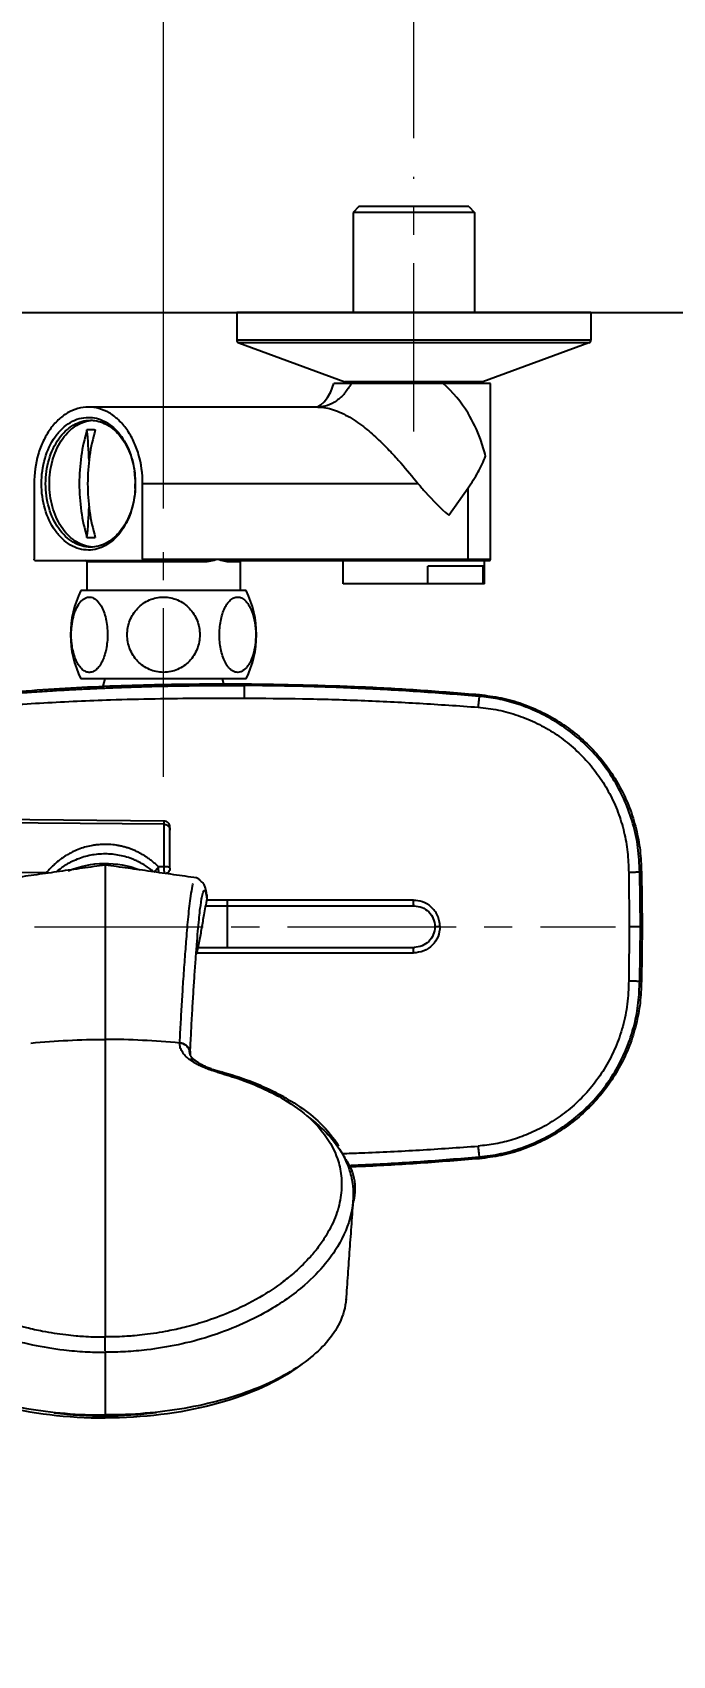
# Model space of a CAD drawing. Extents: x 0 to 3160, y 0 to 2315.
# Drawn here: x 963.7 to 1072.2, y 1867.4 to 2142.5 of the extents above; entities that cross this region are included whole.
import ezdxf

# ---------------------------------------------------------------- set-up
doc = ezdxf.new("R2010")
doc.units = 0
doc.header["$LTSCALE"] = 3
doc.header["$MEASUREMENT"] = 0
doc.header["$PDMODE"] = 3
doc.header["$PDSIZE"] = -10
doc.linetypes.add('CENTER2', pattern=[28.575, 19.05, -3.175, 3.175, -3.175])
doc.layers.get('0').update_dxf_attribs({"linetype": 'CONTINUOUS'})
doc.layers.get('DEFPOINTS').update_dxf_attribs({"linetype": 'CONTINUOUS'})
doc.layers.add('1', color=7, linetype='CONTINUOUS', true_color=0xffffff)
doc.layers.add('Cneter', color=1, linetype='CENTER2', lineweight=13)
doc.layers.add('DEF_LAYER_ASSEM_MEMBER', color=7, linetype='CONTINUOUS')
doc.layers.add('MEMBER', color=7, linetype='CONTINUOUS')
doc.styles.add('Daelim Dimension', font='')
doc.styles.get('Daelim Dimension').set_extended_font_data('나눔고딕')
doc.dimstyles.new('DEFAULT', dxfattribs={"dimscale": 2, "dimtxt": 2, "dimasz": 2, "dimexe": 0, "dimexo": 2, "dimgap": 1, "dimtad": 1, "dimdec": 1, "dimzin": 9, "dimdsep": 46, "dimtxsty": 'Daelim Dimension', "dimcen": 0.5, "dimclrd": 252, "dimclre": 252, "dimclrt": 3, "dimadec": 1, "dimazin": 0, "dimtfac": 1, "dimtdec": 1, "dimtix": 1, "dimtmove": 0, "dimatfit": 3, "dimfxl": 1, "dimtolj": 1, "dimtzin": 1, "dimlwd": 9, "dimlwe": 9, "dimarcsym": 0})

# ---------------------------------------------------------------- blocks, each defined once
blk = doc.blocks.new('*D4')
at = {"color": 5, "lineweight": 9, "ltscale": 0.5, "transparency": 16777216}
for p, q in [((875.9, 2060.82), (875.9, 2185.75)), ((985.9, 2061.82), (985.9, 2185.75)), ((883.9, 2183.75), (977.9, 2183.75))]:
    blk.add_line(p, q, dxfattribs=at)
at = {"color": 5, "ltscale": 0.5, "transparency": 16777216}
for points in [[(883.9, 2185.08), (883.9, 2182.41), (875.9, 2183.75)], [(977.9, 2185.08), (977.9, 2182.41), (985.9, 2183.75)]]:
    blk.add_solid(points, dxfattribs=at)
at = {"layer": 'DEFPOINTS', "color": 0, "ltscale": 0.5, "transparency": 16777216}
for p in [(985.9, 2183.75), (875.9, 2056.82), (985.9, 2057.82)]:
    blk.add_point(p, dxfattribs=at)
at = {"color": 7, "ltscale": 0.5, "transparency": 16777216, "insert": (930.9, 2207.38), "char_height": 20, "attachment_point": 2, "style": 'Daelim Dimension'}
blk.add_mtext('\\A1;110', dxfattribs=at)
blk = doc.blocks.new('*D5')
at = {"color": 5, "lineweight": 9, "ltscale": 0.5, "transparency": 16777216}
for p, q in [((833.48, 2124.6), (833.48, 2221.25)), ((1028.33, 2124.6), (1028.33, 2221.25)), ((841.48, 2219.25), (1020.33, 2219.25))]:
    blk.add_line(p, q, dxfattribs=at)
at = {"color": 5, "ltscale": 0.5, "transparency": 16777216}
for points in [[(841.48, 2220.58), (841.48, 2217.92), (833.48, 2219.25)], [(1020.33, 2220.58), (1020.33, 2217.92), (1028.33, 2219.25)]]:
    blk.add_solid(points, dxfattribs=at)
at = {"layer": 'DEFPOINTS', "color": 0, "ltscale": 0.5, "transparency": 16777216}
for p in [(1028.33, 2219.25), (833.48, 2120.6), (1028.33, 2120.6)]:
    blk.add_point(p, dxfattribs=at)
at = {"color": 7, "ltscale": 0.5, "transparency": 16777216, "insert": (930.9, 2243.02), "char_height": 20, "attachment_point": 2, "style": 'Daelim Dimension'}
blk.add_mtext('\\A1;150~220', dxfattribs=at)
blk = doc.blocks.new('*D13')
at = {"color": 5, "lineweight": 9, "ltscale": 0.5, "transparency": 16777216}
for p, q in [((1062.33, 2095.02), (1259.61, 2095.02)), ((1257.61, 1484.05), (1257.61, 2087.02)), ((934.9, 1476.05), (1259.61, 1476.05))]:
    blk.add_line(p, q, dxfattribs=at)
at = {"color": 5, "ltscale": 0.5, "transparency": 16777216}
for points in [[(1256.28, 2087.02), (1258.94, 2087.02), (1257.61, 2095.02)], [(1256.28, 1484.05), (1258.94, 1484.05), (1257.61, 1476.05)]]:
    blk.add_solid(points, dxfattribs=at)
at = {"layer": 'DEFPOINTS', "color": 0, "ltscale": 0.5, "transparency": 16777216}
for p in [(1058.33, 2095.02), (1257.61, 2095.02), (930.9, 1476.05)]:
    blk.add_point(p, dxfattribs=at)
at = {"color": 7, "ltscale": 0.5, "transparency": 16777216, "insert": (1241.91, 1785.54), "char_height": 20, "attachment_point": 5, "rotation": 90, "style": 'Daelim Dimension'}
blk.add_mtext('\\A1;(619)', dxfattribs=at)

msp = doc.modelspace()

# ---------------------------------------------------------------- linework, layer by layer
at = {"ltscale": 0.5}
for p, q in [((526.75, 2095.02), (2006.59, 2095.02)), ((976.03, 2001.66), (976.03, 1961.27)), ((976.03, 2001.38), (976.03, 2001.66))]:
    msp.add_line(p, q, dxfattribs=at)
at = {"layer": '1', "color": 7, "linetype": 'Continuous'}
for p, q in [((999.58, 2031.82), (999.58, 2032.11)), ((1039.41, 2029.97), (1039.44, 2030.27)), ((986.01, 2008.83), (952.31, 2009.12)), ((986.01, 2008.77), (986.01, 2008.83)), ((986.01, 2008.29), (952.31, 2008.58)), ((987, 2007.77), (987, 2007.83)), ((966.08, 2000.08), (952.31, 2000.09)), ((1064.75, 2000.09), (1064.85, 1990.93)), ((1066.61, 2000.17), (1066.91, 2000.18)), ((1066.77, 1990.93), (1066.61, 2000.17)), ((1066.91, 2000.18), (1067.06, 1990.93)), ((996.73, 1987.41), (996.73, 1995.41)), ((1064.85, 1990.93), (1064.75, 1981.77)), ((1066.61, 1981.69), (1066.77, 1990.93)), ((1066.66, 1990.93), (1066.77, 1990.93)), ((1067.06, 1990.93), (1066.77, 1990.93)), ((1067.06, 1990.93), (1066.91, 1981.68)), ((991.74, 1987.41), (1028.39, 1987.41)), ((1066.91, 1981.68), (1066.61, 1981.69)), ((1039.44, 1951.59), (1039.41, 1951.89)), ((976.03, 1918.77), (976.03, 1908.14)), ((1009.33, 1916.73), (1008.29, 1915.99))]:
    msp.add_line(p, q, dxfattribs=at)
at = {"layer": '1', "color": 7, "linetype": 'Continuous', "extrusion": (0, 0, -1)}
msp.add_arc((-976.03, 1985.52), 16.14, 67.1045, 111.4363, dxfattribs=at)
at = {"layer": '1', "color": 7, "linetype": 'Continuous'}
for centre, major_axis, ratio, start_param, end_param in [((988.43, 1969.41), (-2, 0.04), 0.893525, 3.425037, 4.616675), ((990.09, 1966.6), (-1.23, -1.58), 0.764481, 3.101452, 3.82496), ((988.43, 1969.41), (-2, 0.04), 0.893525, 3.016859, 3.39679), ((976.03, 1919.92), (0, 2), 0.000003, 4.234671, 5.519738), ((976.03, 1927.39), (39.5, 0), 0.5, 3.75705, 4.712389), ((976.03, 1926.34), (36.7, 0), 0.5, 4.474021, 4.712389)]:
    msp.add_ellipse(centre, major_axis=major_axis, ratio=ratio, start_param=start_param, end_param=end_param, dxfattribs=at)
at = {"layer": '1', "color": 7, "linetype": 'Continuous', "extrusion": (0, 0, -1)}
for centre, major_axis, start_param in [((976.03, 1927.39), (-39.5, 0), 3.75705), ((976.03, 1926.34), (-36.7, 0), 4.474021)]:
    msp.add_ellipse(centre, major_axis=major_axis, ratio=0.5, start_param=start_param, end_param=4.712389, dxfattribs=at)
at = {"layer": '1', "color": 7, "linetype": 'Continuous'}
for points, knots in [([(954.11, 2030.28), (959.15, 2030.67), (969.24, 2031.45), (984.4, 2032.06), (994.52, 2032.09), (999.58, 2032.11)], [0, 0, 0, 0, 0.333307, 0.666693, 1, 1, 1, 1]), ([(954.13, 2029.98), (954.29, 2029.99), (954.91, 2030.05), (956.25, 2030.16), (958.24, 2030.32), (960.76, 2030.51), (963.73, 2030.72), (966.38, 2030.89), (968.41, 2031.01), (969.64, 2031.08), (970.75, 2031.14), (971.84, 2031.2), (972.94, 2031.25), (974.04, 2031.3), (975.16, 2031.35), (976.23, 2031.4), (977.28, 2031.44), (978.28, 2031.48), (979.26, 2031.52), (980.19, 2031.55), (981.75, 2031.6), (983.75, 2031.66), (986, 2031.71), (987.67, 2031.74), (988.86, 2031.76), (990.11, 2031.78), (991.36, 2031.8), (992.34, 2031.81), (992.7, 2031.81)], [0, 0, 0, 0, 0.012439, 0.048205, 0.104503, 0.167351, 0.244565, 0.336146, 0.373172, 0.402815, 0.431725, 0.459899, 0.487339, 0.517097, 0.54594, 0.573867, 0.600879, 0.626976, 0.652157, 0.676423, 0.699773, 0.773353, 0.831735, 0.87492, 0.90291, 0.924386, 0.972196, 1, 1, 1, 1]), ([(992.7, 2031.81), (993.42, 2031.82), (995.03, 2031.83), (997.32, 2031.83), (998.89, 2031.82), (999.58, 2031.82)], [0, 0, 0, 0, 0.315702, 0.701023, 1, 1, 1, 1]), ([(999.58, 2031.82), (999.58, 2031.81), (999.57, 2031.79), (999.57, 2031.66), (999.56, 2031.43), (999.56, 2031.12), (999.55, 2030.74), (999.55, 2030.35), (999.55, 2029.99), (999.55, 2029.77), (999.55, 2029.66)], [0, 0, 0, 0, 0.111219, 0.233454, 0.364321, 0.499978, 0.635637, 0.766515, 0.888763, 1, 1, 1, 1]), ([(999.58, 2032.11), (1006.23, 2031.99), (1016.21, 2031.82), (1029.49, 2031.07), (1036.12, 2030.54), (1039.44, 2030.27)], [0, 0, 0, 0, 0.499963, 0.749954, 1, 1, 1, 1]), ([(1039.41, 2029.97), (1036.1, 2030.24), (1029.47, 2030.78), (1019.51, 2031.33), (1009.55, 2031.7), (1002.9, 2031.78), (999.58, 2031.82)], [0, 0, 0, 0, 0.250093, 0.500036, 0.750009, 1, 1, 1, 1]), ([(954.32, 2028.14), (958.09, 2028.4), (965.62, 2028.93), (975.67, 2029.37), (984.48, 2029.6), (992.02, 2029.67), (997.04, 2029.67), (999.55, 2029.66)], [0, 0, 0, 0, 0.2501, 0.500294, 0.667068, 0.833874, 1, 1, 1, 1]), ([(999.55, 2029.66), (1002.86, 2029.64), (1009.47, 2029.61), (1019.4, 2029.31), (1029.32, 2028.83), (1035.92, 2028.37), (1039.22, 2028.13)], [0, 0, 0, 0, 0.24999, 0.500021, 0.750092, 1, 1, 1, 1]), ([(1039.41, 2029.97), (1039.41, 2029.96), (1039.4, 2029.95), (1039.39, 2029.84), (1039.37, 2029.66), (1039.34, 2029.4), (1039.31, 2029.1), (1039.28, 2028.77), (1039.25, 2028.44), (1039.23, 2028.23), (1039.22, 2028.13)], [0, 0, 0, 0, 0.1143613, 0.2375579, 0.3674019, 0.5007816, 0.6340454, 0.7635514, 0.8862456, 1, 1, 1, 1]), ([(1039.22, 2028.13), (1040.37, 2028), (1042.68, 2027.74), (1046.03, 2026.79), (1049.25, 2025.46), (1052.28, 2023.73), (1055.06, 2021.63), (1057.56, 2019.21), (1059.74, 2016.48), (1061.56, 2013.51), (1063, 2010.34), (1064.02, 2007.01), (1064.64, 2003.58), (1064.71, 2001.26), (1064.75, 2000.09)], [0, 0, 0, 0, 0.083296, 0.166553, 0.249851, 0.333188, 0.41654, 0.499899, 0.583235, 0.666549, 0.749806, 0.833021, 0.916199, 1, 1, 1, 1]), ([(1066.61, 2000.17), (1066.55, 2001.56), (1066.43, 2004.33), (1065.56, 2008.37), (1064.21, 2012.17), (1062.4, 2015.67), (1060.21, 2018.83), (1057.7, 2021.61), (1054.93, 2024), (1051.98, 2025.99), (1048.91, 2027.58), (1045.76, 2028.76), (1042.59, 2029.59), (1040.46, 2029.85), (1039.41, 2029.97)], [0, 0, 0, 0, 0.094402, 0.187516, 0.278486, 0.367269, 0.453876, 0.538337, 0.620641, 0.700805, 0.778812, 0.854703, 0.92844, 1, 1, 1, 1]), ([(1039.44, 2030.27), (1040.67, 2030.11), (1043.14, 2029.81), (1046.74, 2028.77), (1050.18, 2027.32), (1053.42, 2025.46), (1056.4, 2023.21), (1059.09, 2020.61), (1061.43, 2017.7), (1063.39, 2014.52), (1064.95, 2011.12), (1066.07, 2007.56), (1066.76, 2003.89), (1066.86, 2001.41), (1066.91, 2000.18)], [0, 0, 0, 0, 0.083367, 0.166742, 0.250118, 0.333497, 0.416882, 0.500269, 0.583652, 0.667029, 0.750403, 0.833775, 0.917149, 1, 1, 1, 1]), ([(987, 2007.83), (986.99, 2007.96), (986.96, 2008.22), (986.73, 2008.55), (986.4, 2008.78), (986.14, 2008.81), (986.01, 2008.83)], [0, 0, 0, 0, 0.250001, 0.5, 0.749998, 1, 1, 1, 1]), ([(986.01, 2008.29), (986.01, 2008.5), (986.01, 2008.82), (986.01, 2008.78), (986.01, 2008.77)], [0, 0, 0, 0, 0.666667, 1, 1, 1, 1]), ([(986.01, 2008.29), (986.12, 2008.28), (986.22, 2008.27), (986.42, 2008.2), (986.51, 2008.15), (986.68, 2008.03), (986.75, 2007.96), (986.88, 2007.79), (986.92, 2007.7), (986.99, 2007.5), (987, 2007.4), (987, 2007.29)], [0, 0, 0, 0, 0.2, 0.2, 0.4, 0.4, 0.6, 0.6, 0.8, 0.8, 1, 1, 1, 1]), ([(986.01, 2001.1), (986.01, 2002.03), (986.01, 2002.93), (986.01, 2004.58), (986.01, 2005.32), (986.01, 2006.6), (986.01, 2007.13), (986.01, 2007.91), (986.01, 2008.17), (986.01, 2008.29)], [0, 0, 0, 0, 0.25, 0.25, 0.5, 0.5, 0.75, 0.75, 1, 1, 1, 1]), ([(987, 2007.29), (987, 2007.5), (987, 2007.82), (987, 2007.78), (987, 2007.77)], [0, 0, 0, 0, 0.666627, 1, 1, 1, 1]), ([(987, 2000.87), (987, 2001.44), (987, 2002.01), (987, 2003.38), (987, 2004.17), (987, 2005.51), (987, 2006.08), (987, 2006.91), (987, 2007.18), (987, 2007.29)], [0, 0, 0, 0, 0.173987, 0.173987, 0.456144, 0.456144, 0.738301, 0.738301, 1.020457, 1.020457, 1.020457, 1.020457]), ([(985.06, 2001.05), (984.98, 2001.12), (984.83, 2001.28), (984.59, 2001.5), (984.34, 2001.72), (984.1, 2001.93), (983.85, 2002.13), (983.6, 2002.32), (983.34, 2002.51), (983.08, 2002.69), (982.82, 2002.86), (982.55, 2003.03), (982.28, 2003.19), (982, 2003.34), (981.73, 2003.49), (981.45, 2003.63), (981.16, 2003.76), (980.88, 2003.89), (980.59, 2004.01), (980.3, 2004.12), (980.01, 2004.22), (979.71, 2004.31), (979.41, 2004.4), (979.11, 2004.48), (978.81, 2004.56), (978.5, 2004.62), (978.2, 2004.68), (977.6, 2004.78), (976.74, 2004.87), (975.66, 2004.88), (974.74, 2004.82), (973.8, 2004.69), (972.8, 2004.47), (971.71, 2004.13), (970.89, 2003.79), (970.19, 2003.44), (969.84, 2003.25), (969.57, 2003.09), (969.49, 2003.04), (969.37, 2002.97), (969.2, 2002.86), (968.99, 2002.72), (968.74, 2002.55), (968.45, 2002.34), (968.13, 2002.09), (967.77, 2001.8), (967.38, 2001.45), (966.96, 2001.05), (966.52, 2000.59), (966.23, 2000.26), (966.08, 2000.08)], [0, 0, 0, 0, 0.015128, 0.030373, 0.045591, 0.06064, 0.075525, 0.090413, 0.105302, 0.120186, 0.135058, 0.149911, 0.164737, 0.17953, 0.194283, 0.208987, 0.223637, 0.238224, 0.252743, 0.267231, 0.281734, 0.296245, 0.310754, 0.325254, 0.339736, 0.354195, 0.368624, 0.383017, 0.438322, 0.487175, 0.529742, 0.565863, 0.618106, 0.670851, 0.726356, 0.74318, 0.781021, 0.783076, 0.787545, 0.794428, 0.803737, 0.8155, 0.82974, 0.846476, 0.865726, 0.887505, 0.91182, 0.938673, 0.968064, 1, 1, 1, 1]), ([(984.22, 2000.22), (984.12, 2000.31), (983.55, 2000.79), (982.66, 2001.4), (981.63, 2001.96), (980.9, 2002.29), (979.7, 2002.74), (978.28, 2003.1), (976.64, 2003.26), (974.99, 2003.26), (973.36, 2003.03), (971.81, 2002.57), (970.88, 2002.2), (970.16, 2001.85), (969.64, 2001.56), (969.12, 2001.25), (968.61, 2000.89), (968.16, 2000.55), (967.87, 2000.31), (967.76, 2000.21)], [0.0106723, 0.0106723, 0.0106723, 0.0106723, 0.0317851, 0.1255407, 0.1765197, 0.2143484, 0.2506053, 0.3754017, 0.4380418, 0.5004597, 0.6249028, 0.6874478, 0.7501962, 0.7814395, 0.8126376, 0.843868, 0.875192, 0.909558, 0.9324394, 0.9324394, 0.9324394, 0.9324394]), ([(976.03, 2001.38), (976.03, 2001.42), (976.03, 2001.57), (976.03, 2001.19), (976.03, 1999.56), (976.03, 1997.55), (976.03, 1995.68), (976.03, 1993.48), (976.03, 1991.07), (976.03, 1988.42), (976.03, 1984.6), (976.03, 1979.25), (976.03, 1974.38), (976.03, 1971.81)], [0, 0, 0, 0, 0.030452, 0.168959, 0.307466, 0.376719, 0.445973, 0.515226, 0.584479, 0.653733, 0.722986, 0.861493, 1, 1, 1, 1]), ([(984.4, 2000.2), (984.4, 2000.2), (984.41, 2000.2), (984.44, 2000.27), (984.49, 2000.34), (984.61, 2000.53), (984.69, 2000.63), (984.87, 2000.84), (984.96, 2000.94), (985.06, 2001.05)], [0.2382534, 0.2382534, 0.2382534, 0.2382534, 0.25, 0.25, 0.5, 0.5, 0.75, 0.75, 1, 1, 1, 1]), ([(986.01, 2001.1), (985.95, 2001.1), (985.89, 2001.09), (985.57, 2001.08), (985.31, 2001.06), (985.06, 2001.05)], [1.65944625, 1.65944625, 1.65944625, 1.65944625, 1.67833188, 1.67833188, 1.75485151, 1.75485151, 1.75485151, 1.75485151]), ([(985.1, 2000.1), (985.1, 2000.13), (985.1, 2000.22), (985.09, 2000.39), (985.08, 2000.56), (985.08, 2000.69), (985.07, 2000.77), (985.07, 2000.82), (985.07, 2000.88), (985.07, 2000.93), (985.06, 2000.99), (985.06, 2001.02), (985.06, 2001.05)], [0.4226013, 0.4226013, 0.4226013, 0.4226013, 0.4999817, 0.6248691, 0.7497584, 0.8122995, 0.8435822, 0.8748658, 0.9061502, 0.9374344, 0.9641362, 1, 1, 1, 1]), ([(986.06, 1999.96), (986.06, 2000), (986.06, 2000.06), (986.05, 2000.2), (986.05, 2000.3), (986.04, 2000.51), (986.04, 2000.63), (986.03, 2000.86), (986.02, 2000.98), (986.01, 2001.1)], [0.2354294, 0.2354294, 0.2354294, 0.2354294, 0.4, 0.4, 0.6, 0.6, 0.8, 0.8, 1, 1, 1, 1]), ([(987, 2000.87), (987, 2000.88), (987, 2000.89), (986.99, 2000.91), (986.97, 2000.93), (986.95, 2000.95), (986.91, 2000.97), (986.84, 2001), (986.71, 2001.04), (986.56, 2001.06), (986.39, 2001.09), (986.2, 2001.1), (986.07, 2001.1), (986.01, 2001.1)], [0, 0, 0, 0, 0.0632772, 0.1199454, 0.1699939, 0.2134243, 0.2502462, 0.3814301, 0.5001633, 0.6307402, 0.7573102, 0.8802502, 1, 1, 1, 1]), ([(987, 2000.87), (987, 2000.77), (986.99, 2000.67), (986.93, 2000.48), (986.88, 2000.38), (986.77, 2000.22), (986.7, 2000.14), (986.54, 2000.02), (986.45, 1999.97), (986.34, 1999.93), (986.33, 1999.93), (986.32, 1999.93)], [0, 0, 0, 0, 0.2, 0.2, 0.4, 0.4, 0.6, 0.6, 0.8, 0.8, 0.8194978, 0.8194978, 0.8194978, 0.8194978]), ([(988.66, 1971.27), (988.72, 1972.44), (988.85, 1974.85), (989.05, 1978.28), (989.28, 1981.86), (989.53, 1985.43), (989.82, 1989.16), (990.07, 1992.17), (990.33, 1994.54), (990.57, 1996.34), (990.74, 1997.34), (990.84, 1997.81), (990.84, 1997.83)], [0, 0, 0, 0, 0.090955, 0.186289, 0.286, 0.408611, 0.530922, 0.684729, 0.771592, 0.868348, 0.994099, 1, 1, 1, 1]), ([(993.24, 1996.32), (993.18, 1996.78), (993.04, 1997.48), (992.84, 1998.01), (992.62, 1998.3), (992.42, 1998.49), (992.24, 1998.66), (992.14, 1998.75), (992.11, 1998.78), (992.08, 1998.8), (992.06, 1998.82), (992.04, 1998.83), (992.02, 1998.86), (991.94, 1998.92), (991.83, 1999), (991.59, 1999.18), (991.44, 1999.25), (991.39, 1999.22)], [0, 0, 0, 0, 0.33083, 0.60308, 0.775691, 0.865313, 0.884584, 0.887259, 0.889269, 0.890099, 0.890868, 0.891628, 0.892433, 0.894322, 0.903325, 0.923626, 1, 1, 1, 1]), ([(1066.61, 2000.17), (1066.61, 2000.17), (1066.59, 2000.16), (1066.48, 2000.16), (1066.29, 2000.15), (1066.03, 2000.14), (1065.72, 2000.12), (1065.39, 2000.11), (1065.06, 2000.1), (1064.85, 2000.09), (1064.75, 2000.09)], [0, 0, 0, 0, 0.114751, 0.238361, 0.368566, 0.502175, 0.635453, 0.764726, 0.886933, 1, 1, 1, 1]), ([(990.43, 1969.59), (990.48, 1970.69), (990.59, 1973.01), (990.77, 1976.31), (990.97, 1979.53), (991.16, 1982.53), (991.36, 1985.31), (991.55, 1987.89), (991.74, 1990.19), (991.96, 1992.62), (992.13, 1994.05), (992.4, 1995.87), (992.4, 1995.87)], [0, 0, 0, 0, 0.093636, 0.19768, 0.301727, 0.405792, 0.510084, 0.613957, 0.71798, 0.821936, 0.988197, 1, 1, 1, 1]), ([(993.24, 1995.69), (993.07, 1994.76), (992.78, 1993.09), (992.35, 1990.68), (991.97, 1988.46), (991.65, 1987), (991.49, 1986.29)], [0, 0, 0, 0, 0.294998, 0.531981, 0.768964, 1, 1, 1, 1]), ([(992.4, 1995.87), (992.43, 1996.03), (992.55, 1996.61), (992.76, 1997.15), (993.01, 1997), (993.16, 1996.12), (993.24, 1995.69)], [0, 0, 0, 0, 0.099624, 0.399753, 0.699881, 1, 1, 1, 1]), ([(1028.26, 1995.4), (1024.07, 1995.4), (1015.69, 1995.4), (1003.98, 1995.41), (996.48, 1995.41), (993.19, 1995.41)], [0, 0, 0, 0, 0.2000082, 0.4000044, 0.5560461, 0.5560461, 0.5560461, 0.5560461]), ([(993.25, 1996.32), (993.27, 1996.16), (993.27, 1996), (993.25, 1995.79), (993.25, 1995.74), (993.24, 1995.69)], [0, 0, 0, 0, 0.758919, 0.758919, 1, 1, 1, 1]), ([(1032.77, 1990.93), (1032.75, 1991.26), (1032.7, 1991.92), (1032.37, 1992.84), (1031.89, 1993.64), (1031.08, 1994.49), (1029.86, 1995.24), (1028.78, 1995.34), (1028.26, 1995.39)], [0, 0, 0, 0, 0.141698, 0.278698, 0.411038, 0.538718, 0.778829, 1, 1, 1, 1]), ([(1028.39, 1994.45), (1028.37, 1994.46), (1028.34, 1994.49), (1028.3, 1994.7), (1028.27, 1995.02), (1028.26, 1995.27), (1028.26, 1995.39)], [0, 0, 0, 0, 0.2411988, 0.5004742, 0.7594841, 1, 1, 1, 1]), ([(993.02, 1994.45), (996.37, 1994.45), (1003.96, 1994.45), (1015.77, 1994.45), (1024.18, 1994.45), (1028.39, 1994.45)], [0.4415101, 0.4415101, 0.4415101, 0.4415101, 0.6000002, 0.8000014, 1, 1, 1, 1]), ([(1028.39, 1994.45), (1028.85, 1994.39), (1029.76, 1994.29), (1030.93, 1993.48), (1031.75, 1992.32), (1031.85, 1991.39), (1031.91, 1990.93)], [0, 0, 0, 0, 0.250121, 0.500024, 0.749937, 1, 1, 1, 1]), ([(1032.77, 1990.93), (1032.7, 1990.35), (1032.57, 1989.19), (1031.53, 1987.71), (1030.04, 1986.67), (1028.86, 1986.53), (1028.26, 1986.47)], [0, 0, 0, 0, 0.245565, 0.494092, 0.745848, 1, 1, 1, 1]), ([(1031.91, 1990.93), (1031.85, 1990.47), (1031.75, 1989.54), (1030.93, 1988.38), (1029.76, 1987.57), (1028.85, 1987.46), (1028.39, 1987.41)], [0, 0, 0, 0, 0.250062, 0.499977, 0.749876, 1, 1, 1, 1]), ([(1031.91, 1990.93), (1031.92, 1990.93), (1031.94, 1990.93), (1032.13, 1990.93), (1032.42, 1990.93), (1032.65, 1990.93), (1032.77, 1990.93)], [0, 0, 0, 0, 0.23892, 0.495909, 0.755146, 1, 1, 1, 1]), ([(1064.85, 1990.93), (1065.02, 1990.93), (1065.37, 1990.93), (1065.91, 1990.93), (1066.39, 1990.93), (1066.57, 1990.93), (1066.66, 1990.93)], [0, 0, 0, 0, 0.228614, 0.482025, 0.745366, 1, 1, 1, 1]), ([(1028.26, 1986.47), (1028.26, 1986.59), (1028.27, 1986.84), (1028.3, 1987.15), (1028.34, 1987.37), (1028.37, 1987.4), (1028.39, 1987.41)], [0, 0, 0, 0, 0.2405159, 0.4995258, 0.7588012, 1, 1, 1, 1]), ([(1028.26, 1986.46), (1024.76, 1986.46), (1017.77, 1986.46), (1007.25, 1986.46), (998.5, 1986.46), (993.26, 1986.46), (991.53, 1986.46)], [0, 0, 0, 0, 0.1671614, 0.3337296, 0.4999973, 0.5823182, 0.5823182, 0.5823182, 0.5823182]), ([(1064.75, 1981.77), (1064.7, 1980.44), (1064.61, 1977.83), (1063.83, 1974.02), (1062.58, 1970.44), (1060.9, 1967.14), (1058.85, 1964.16), (1056.5, 1961.53), (1053.9, 1959.27), (1051.11, 1957.4), (1048.2, 1955.91), (1045.22, 1954.81), (1042.23, 1954.05), (1040.21, 1953.83), (1039.22, 1953.73)], [0, 0, 0, 0, 0.0952808, 0.1878342, 0.2783853, 0.3669046, 0.4533738, 0.5377814, 0.6200999, 0.7003233, 0.7784227, 0.8543948, 0.9282224, 1, 1, 1, 1]), ([(1039.41, 1951.89), (1040.64, 1952.04), (1043.08, 1952.35), (1046.64, 1953.38), (1050.05, 1954.81), (1053.26, 1956.66), (1056.21, 1958.89), (1058.87, 1961.46), (1061.19, 1964.35), (1063.13, 1967.5), (1064.67, 1970.86), (1065.78, 1974.39), (1066.47, 1978.02), (1066.56, 1980.47), (1066.61, 1981.69)], [0, 0, 0, 0, 0.083388, 0.16681, 0.250214, 0.33361, 0.41699, 0.500376, 0.583758, 0.667165, 0.750561, 0.833989, 0.917451, 1, 1, 1, 1]), ([(1066.91, 1981.68), (1066.86, 1980.44), (1066.76, 1977.97), (1066.07, 1974.3), (1064.95, 1970.74), (1063.39, 1967.34), (1061.43, 1964.16), (1059.08, 1961.25), (1056.4, 1958.65), (1053.42, 1956.4), (1050.18, 1954.53), (1046.74, 1953.09), (1043.14, 1952.05), (1040.67, 1951.74), (1039.44, 1951.59)], [0, 0, 0, 0, 0.082847, 0.166217, 0.249589, 0.332964, 0.416347, 0.499736, 0.583124, 0.666509, 0.749889, 0.833266, 0.916638, 1, 1, 1, 1]), ([(1064.75, 1981.77), (1064.85, 1981.77), (1065.06, 1981.76), (1065.39, 1981.75), (1065.72, 1981.74), (1066.03, 1981.72), (1066.29, 1981.71), (1066.48, 1981.7), (1066.59, 1981.69), (1066.61, 1981.69), (1066.61, 1981.69)], [0, 0, 0, 0, 0.113067, 0.235274, 0.364547, 0.497825, 0.631434, 0.761639, 0.885249, 1, 1, 1, 1]), ([(976.03, 1971.81), (976.03, 1971.59), (976.03, 1971.17), (976.03, 1970.53), (976.03, 1969.88), (976.03, 1969.34), (976.03, 1968.9), (976.03, 1968.57), (976.03, 1968.24), (976.03, 1967.79), (976.03, 1967.23), (976.03, 1966.56), (976.03, 1965.88), (976.03, 1964.96), (976.03, 1963.8), (976.03, 1962.39), (976.03, 1960.47), (976.03, 1958.02), (976.03, 1955), (976.03, 1951.89), (976.03, 1948.69), (976.03, 1945.41), (976.03, 1940.92), (976.03, 1935.11), (976.03, 1929.04), (976.03, 1924.41), (976.03, 1922.25), (976.03, 1921.36)], [0, 0, 0, 0, 0.015932, 0.031864, 0.047796, 0.063728, 0.071694, 0.07966, 0.087626, 0.095592, 0.111524, 0.127456, 0.143387, 0.159319, 0.191183, 0.223047, 0.254911, 0.318639, 0.382367, 0.446094, 0.509822, 0.57355, 0.637278, 0.764733, 0.892189, 0.955916, 1, 1, 1, 1]), ([(990.28, 1968.42), (990.04, 1968.62), (989.54, 1969.05), (989.04, 1969.74), (988.71, 1970.46), (988.67, 1970.94), (988.66, 1971.19)], [0, 0, 0, 0, 0.236445, 0.497943, 0.743422, 1, 1, 1, 1]), ([(995, 1966.27), (995.57, 1966.1), (996.72, 1965.77), (999.51, 1964.86), (1002.8, 1963.55), (1007.03, 1961.33), (1010.53, 1958.79), (1013.63, 1955.39), (1015.13, 1952.56), (1015.81, 1950.17), (1016.05, 1948.67), (1016.13, 1947.07), (1015.97, 1944.86), (1015.28, 1942.04), (1013.89, 1939.15), (1012.33, 1936.8), (1010.6, 1934.68), (1008.56, 1932.65), (1005.72, 1930.32), (1002.1, 1927.9), (997.55, 1925.63), (993.17, 1924.01), (989.66, 1923.01), (986.3, 1922.27), (983.47, 1921.83), (981.14, 1921.59), (979.58, 1921.47), (978.23, 1921.4), (977, 1921.37), (976.33, 1921.37), (976.03, 1921.36)], [0, 0, 0, 0, 0.018509, 0.037166, 0.093144, 0.1361, 0.207749, 0.261604, 0.335035, 0.35766, 0.382499, 0.408857, 0.435565, 0.489038, 0.542593, 0.573572, 0.603868, 0.648767, 0.679339, 0.732551, 0.793069, 0.838051, 0.87259, 0.89956, 0.937133, 0.953655, 0.965543, 0.981153, 0.991832, 1, 1, 1, 1]), ([(999.08, 1964.97), (998.86, 1965.05), (998.09, 1965.32), (996.74, 1965.77), (995.57, 1966.1), (995, 1966.27)], [0, 0, 0, 0, 0.16666, 0.587901, 1, 1, 1, 1]), ([(1006.76, 1961.79), (1006.15, 1962.14), (1002.85, 1963.91), (999.09, 1965.34), (995.68, 1966.29)], [0, 0, 0, 0, 0.190136, 1, 1, 1, 1]), ([(995.68, 1966.28), (999.08, 1965.34), (1005.4, 1962.94), (1012.06, 1958.5), (1014.75, 1955.12), (1015.58, 1953.74)], [0, 0, 0, 0, 0.362565, 0.754564, 1, 1, 1, 1]), ([(1010.68, 1958.48), (1011.4, 1957.94), (1014.39, 1955.44), (1016.38, 1952.53), (1017.24, 1950.13)], [0, 0, 0, 0, 0.225441, 1, 1, 1, 1]), ([(1016.16, 1952.46), (1017.24, 1952.5), (1021.63, 1952.66), (1029.32, 1953.02), (1035.92, 1953.49), (1039.22, 1953.73)], [0.4185456, 0.4185456, 0.4185456, 0.4185456, 0.5000238, 0.7500857, 1, 1, 1, 1]), ([(1039.22, 1953.73), (1039.23, 1953.63), (1039.25, 1953.42), (1039.28, 1953.09), (1039.31, 1952.76), (1039.34, 1952.45), (1039.37, 1952.2), (1039.39, 1952.02), (1039.4, 1951.91), (1039.41, 1951.89), (1039.41, 1951.89)], [0, 0, 0, 0, 0.114362, 0.23756, 0.367403, 0.500785, 0.634046, 0.763554, 0.886247, 1, 1, 1, 1]), ([(1017.12, 1950.45), (1017.92, 1950.49), (1022.04, 1950.67), (1029.47, 1951.08), (1036.1, 1951.62), (1039.41, 1951.89)], [0.4399957, 0.4399957, 0.4399957, 0.4399957, 0.4999587, 0.7499173, 1, 1, 1, 1]), ([(1039.44, 1951.59), (1036.12, 1951.32), (1029.49, 1950.79), (1022.19, 1950.37), (1018.2, 1950.21), (1017.53, 1950.19)], [0, 0, 0, 0, 0.2500452, 0.5000371, 0.550022, 0.550022, 0.550022, 0.550022]), ([(1017.24, 1950.13), (1017.53, 1949.33), (1018.66, 1944.99), (1017.34, 1939.26), (1013.22, 1933.46), (1009.5, 1929.65), (1003.17, 1925.17), (995.6, 1921.86), (988.47, 1919.98), (983.67, 1919.2), (979.53, 1918.83), (977.17, 1918.79), (976.03, 1918.77)], [0, 0, 0, 0, 0.058776, 0.312205, 0.380066, 0.471373, 0.59709, 0.755583, 0.831587, 0.905068, 0.954065, 1, 1, 1, 1]), ([(940.4, 1936), (940.68, 1935.66), (941.72, 1934.43), (943.51, 1932.65), (946.35, 1930.32), (949.97, 1927.9), (954.52, 1925.63), (958.9, 1924.01), (962.41, 1923.01), (965.77, 1922.27), (968.6, 1921.83), (970.92, 1921.59), (972.48, 1921.47), (973.84, 1921.4), (975.07, 1921.37), (975.74, 1921.37), (976.03, 1921.36)], [0.5867233, 0.5867233, 0.5867233, 0.5867233, 0.6038677, 0.6487673, 0.6793391, 0.7325515, 0.7930693, 0.8380507, 0.8725902, 0.8995595, 0.9371331, 0.9536553, 0.9655426, 0.9811534, 0.991832, 1, 1, 1, 1]), ([(940.4, 1931.92), (940.99, 1931.33), (943.35, 1929.09), (948.89, 1925.17), (956.47, 1921.86), (963.6, 1919.98), (968.39, 1919.2), (972.54, 1918.83), (974.89, 1918.79), (976.03, 1918.77)], [0.4265333, 0.4265333, 0.4265333, 0.4265333, 0.4713734, 0.5970902, 0.7555827, 0.831587, 0.9050677, 0.9540651, 1, 1, 1, 1]), ([(1016.84, 1927.81), (1016.74, 1926.43), (1016.37, 1925.07), (1014.63, 1921.5), (1012.84, 1919.42), (1007.92, 1915.59), (1004.86, 1913.91), (997.71, 1911.1), (993.71, 1910.01), (985.11, 1908.52), (980.61, 1908.14), (976.03, 1908.14)], [0, 0, 0, 0, 0.132259, 0.132259, 0.349195, 0.349195, 0.56613, 0.56613, 0.783065, 0.783065, 1, 1, 1, 1]), ([(940.4, 1918.57), (940.81, 1918.21), (941.24, 1917.85), (944.15, 1915.59), (947.21, 1913.91), (954.36, 1911.1), (958.36, 1910.01), (966.96, 1908.52), (971.46, 1908.14), (976.03, 1908.14)], [0.3095391, 0.3095391, 0.3095391, 0.3095391, 0.3491946, 0.3491946, 0.5661297, 0.5661297, 0.7830649, 0.7830649, 1, 1, 1, 1])]:
    msp.add_open_spline(points, degree=3, knots=knots, dxfattribs=at)
for points, degree in [([(976.03, 2001.38), (960.56, 1999.19)], 1), ([(991.51, 1999.19), (976.03, 2001.38)], 1), ([(966.08, 2000.08), (966.05, 2000.04), (966.01, 2000), (965.97, 1999.96)], 3), ([(966.18, 1999.99), (966.15, 2000.02), (966.11, 2000.05), (966.08, 2000.08)], 3), ([(990.84, 1997.83), (990.87, 1997.99), (990.9, 1998.13), (990.93, 1998.26)], 3), ([(963.41, 1971.19), (967.6, 1971.6), (971.82, 1971.81), (976.03, 1971.81)], 3), ([(988.66, 1971.19), (984.47, 1971.6), (980.25, 1971.81), (976.03, 1971.81)], 3), ([(988.66, 1971.19), (988.66, 1971.2), (988.66, 1971.23), (988.66, 1971.26), (988.66, 1971.27)], 3), ([(995, 1966.27), (994.87, 1966.31), (994.63, 1966.38), (994.31, 1966.48), (994.03, 1966.57), (993.77, 1966.66), (993.54, 1966.74), (993.34, 1966.82), (993.16, 1966.89), (993, 1966.96), (992.84, 1967.03), (992.68, 1967.09), (992.54, 1967.15), (992.41, 1967.21), (992.28, 1967.26), (992.16, 1967.32), (992.04, 1967.37), (991.91, 1967.43), (991.8, 1967.49), (991.68, 1967.55), (991.56, 1967.61), (991.43, 1967.68), (991.28, 1967.76), (991.13, 1967.85), (990.97, 1967.95), (990.8, 1968.05), (990.63, 1968.17), (990.45, 1968.29), (990.34, 1968.38), (990.28, 1968.42)], 3), ([(991.37, 1968.15), (990.2, 1969.03), (990.35, 1969.94)], 2), ([(990.35, 1969.93), (990.36, 1969.97)], 1), ([(995.53, 1966.33), (992.81, 1967.05), (991.35, 1968.16)], 2), ([(995, 1966.27), (995.21, 1966.42), (995.45, 1966.44), (995.61, 1966.25)], 3), ([(1016.36, 1952.27), (1016.46, 1952.06), (1016.56, 1951.85), (1016.65, 1951.64)], 3), ([(1016.65, 1951.64), (1019.18, 1948.21), (1017.97, 1943.92)], 2), ([(1018.05, 1944.86), (1016.82, 1927.62)], 1)]:
    msp.add_open_spline(points, degree=degree, dxfattribs=at)
msp.add_rational_spline([(988.66, 1971.27), (989.85, 1971.14), (990.59, 1970.28), (990.42, 1969.22)], [1.17879202072, 0.940345898746, 0.940402673276, 1.17896234431], degree=3, dxfattribs=at)
at = {"layer": 'Cneter', "lineweight": 5, "ltscale": 0.5}
for p, q in [((1028.33, 2074.86), (1028.33, 2118.02)), ((985.9, 2016.32), (985.9, 2056.82)), ((792.6, 1990.92), (1062.52, 1990.92))]:
    msp.add_line(p, q, dxfattribs=at)
at = {"layer": 'DEF_LAYER_ASSEM_MEMBER', "color": 7, "linetype": 'Continuous'}
for p, q in [((1019.03, 2113.02), (1018.03, 2112.02)), ((1018.03, 2112.02), (1018.03, 2095.02)), ((1038.63, 2112.02), (1018.03, 2112.02)), ((1037.63, 2113.02), (1019.03, 2113.02)), ((1037.63, 2113.02), (1038.63, 2112.02)), ((1038.63, 2112.02), (1038.63, 2095.02)), ((998.33, 2095.02), (998.33, 2090.37)), ((1058.33, 2095.02), (998.33, 2095.02)), ((1058.33, 2095.02), (1058.33, 2090.37)), ((998.66, 2089.9), (1016.66, 2083.27)), ((1058, 2089.9), (1040, 2083.27)), ((1041.33, 2083.02), (1014.8, 2083.02)), ((1016.66, 2083.27), (1016.83, 2083.24)), ((1016.87, 2083.24), (1039.79, 2083.24)), ((1018.03, 2083.24), (1018.03, 2083.02)), ((1038.63, 2083.24), (1038.63, 2083.02)), ((1040, 2083.27), (1039.83, 2083.24)), ((1041.33, 2053.22), (1041.33, 2083.02)), ((1012.07, 2079.02), (973.18, 2079.02)), ((1011.96, 2079.02), (1012.14, 2079.09)), ((963.98, 2066.02), (963.98, 2053.22)), ((982.37, 2053.22), (982.37, 2066.02)), ((964.12, 2053.02), (992.67, 2053.02)), ((972.9, 2052.82), (972.9, 2047.92)), ((997.23, 2053.02), (1041.13, 2053.02)), ((998.9, 2052.82), (998.9, 2047.92)), ((1016.33, 2049.02), (1016.33, 2053.02)), ((1040.33, 2049.02), (1040.33, 2053.02)), ((1030.71, 2049.02), (1030.71, 2052.02)), ((1040.09, 2052.02), (1030.71, 2052.02)), ((1040.09, 2049.02), (1040.09, 2052.02)), ((1040.33, 2049.02), (1016.33, 2049.02)), ((975.94, 2032.92), (975.61, 2031.68)), ((995.87, 2032.92), (996.09, 2032.1))]:
    msp.add_line(p, q, dxfattribs=at)
at = {"layer": 'DEF_LAYER_ASSEM_MEMBER', "color": 9, "linetype": 'Continuous'}
for p, q in [((1058.33, 2090.37), (998.33, 2090.37)), ((1058, 2089.9), (998.66, 2089.9)), ((1040, 2083.27), (1016.66, 2083.27)), ((1029.08, 2066.02), (982.37, 2066.02)), ((1034.24, 2060.67), (1037.52, 2065.32)), ((1037.52, 2053.22), (1037.52, 2065.32)), ((972.9, 2052.82), (992.57, 2052.82)), ((982.37, 2053.22), (1041.33, 2053.22)), ((997.06, 2052.82), (998.9, 2052.82))]:
    msp.add_line(p, q, dxfattribs=at)
at = {"layer": 'DEF_LAYER_ASSEM_MEMBER', "color": 7, "linetype": 'Continuous'}
msp.add_lwpolyline([(1012.14, 2079.09), (1012.57, 2079.37), (1013.12, 2079.88), (1013.68, 2080.62), (1014.24, 2081.62), (1014.8, 2083.02)], dxfattribs=at)
for centre, radius, start, end in [((998.83, 2090.37), 0.5, 180, 249.7751), ((1057.83, 2090.37), 0.5, 290.2249, 0), ((973.63, 2069.13), 6.04, 89.9914, 96.6735), ((882.75, 2066.05), 90.64, 2.4581, 5.7494), ((974.17, 2071.37), 5.4, 92.9408, 96.6241), ((973.63, 2068.9), 6.26, 83.4453, 89.9672), ((965.63, 2066.06), 15.5, 7.0986, 7.6473), ((965.35, 2066.03), 15.79, 359.9858, 7.0884), ((965.25, 2066.02), 15.88, 357.024, 359.9996), ((882.96, 2065.99), 90.43, 354.2468, 357.5458), ((973.63, 2062.92), 6.04, 263.3265, 270.0086), ((973.63, 2063.1), 6.22, 270.0106, 276.5769), ((972.7, 2052.82), 0.2, 0, 90), ((974.17, 2060.68), 5.4, 263.3759, 267.0592), ((999.1, 2052.82), 0.2, 90, 180), ((1041.13, 2053.22), 0.2, 270, 0)]:
    msp.add_arc(centre, radius, start, end, dxfattribs=at)
at = {"layer": 'DEF_LAYER_ASSEM_MEMBER', "color": 9, "linetype": 'Continuous'}
msp.add_arc((1018.14, 2066.1), 22.72, 31.4622, 48.1503, dxfattribs=at)
for points, start_tangent, end_tangent in [([(1017.72, 2083.02), (1016.6, 2081.35), (1015.23, 2080.08), (1013.69, 2079.29), (1012.07, 2079.02)], (-0.469106, -0.883142), (-1, -0.000431)), ([(1012.07, 2079.02), (1014.7, 2078.56), (1016.08, 2078.01), (1017.46, 2077.28), (1020.09, 2075.45), (1022.42, 2073.42), (1024.41, 2071.42), (1026.12, 2069.54), (1029.08, 2066.02)], (1, -0.000009), (0.632965, -0.77418)), ([(1040.49, 2070.67), (1039.62, 2073.57), (1037.52, 2077.96)], (-0.232858, 0.972511), (-0.522189, 0.85283)), ([(1037.52, 2065.32), (1039.24, 2068.02), (1040.49, 2070.67)], (0.576516, 0.817086), (0.361368, 0.932423)), ([(1029.08, 2066.02), (1030.31, 2064.58), (1034.24, 2060.67)], (0.63223, -0.774781), (0.752961, -0.658066)), ([(992.57, 2052.82), (993.25, 2052.86), (993.9, 2052.96), (995.1, 2053.22)], (1, -0.000013), (0.970149, 0.242509)), ([(992.67, 2053.02), (992.6, 2052.96), (992.58, 2052.9), (992.57, 2052.82)], (-1, 0), (0, -1)), ([(992.67, 2053.02), (993.92, 2053.09), (995.1, 2053.22)], (1, -0.000004), (0.992509, 0.12217)), ([(995.1, 2053.22), (996.2, 2053.09), (996.73, 2053.04), (997.23, 2053.02)], (0.992508, -0.122179), (1, 0.00001)), ([(995.1, 2053.22), (996.15, 2052.96), (996.63, 2052.86), (997.06, 2052.82)], (0.970145, -0.242527), (1, 0.000047)), ([(997.23, 2053.02), (997.11, 2052.96), (997.06, 2052.82)], (-1, 0), (0, -1)), ([(1037.38, 2053.02), (1037.43, 2053.04), (1037.48, 2053.08), (1037.51, 2053.15), (1037.52, 2053.22)], (1, 0), (0, 1))]:
    msp.add_spline(points, degree=3, dxfattribs=dict(at, start_tangent=start_tangent, end_tangent=end_tangent))
at = {"layer": 'DEF_LAYER_ASSEM_MEMBER', "color": 7, "linetype": 'Continuous'}
for points, start_tangent, end_tangent in [([(973.18, 2079.02), (971.38, 2078.77), (969.66, 2078.03), (968.07, 2076.83), (966.68, 2075.22), (965.53, 2073.25), (964.68, 2071), (963.98, 2066.02)], (-1, 0), (0, -1)), ([(982.37, 2066.02), (981.67, 2071), (980.82, 2073.25), (979.68, 2075.22), (978.28, 2076.83), (976.69, 2078.03), (974.97, 2078.77), (973.18, 2079.02)], (0, 1), (-1, 0)), ([(973.18, 2054.77), (971.62, 2054.99), (970.13, 2055.63), (968.76, 2056.67), (967.55, 2058.07), (965.83, 2061.72), (965.22, 2066.02), (965.83, 2070.33), (967.55, 2073.98), (968.76, 2075.38), (970.13, 2076.42), (971.62, 2077.06), (973.18, 2077.27)], (-1, 0), (1, 0)), ([(973.53, 2055.27), (972.05, 2055.48), (970.62, 2056.09), (969.31, 2057.09), (968.15, 2058.42), (966.51, 2061.91), (965.93, 2066.02), (966.51, 2070.14), (968.15, 2073.62), (969.31, 2074.96), (970.62, 2075.96), (972.05, 2076.57), (973.53, 2076.77)], (-1, 0), (1, 0)), ([(973.55, 2055.31), (972.15, 2055.66), (970.83, 2056.36), (969.63, 2057.4), (968.58, 2058.74), (967.08, 2062.11), (966.56, 2066.02), (967.08, 2069.93), (968.58, 2073.31), (969.63, 2074.65), (970.83, 2075.68), (972.15, 2076.39), (973.55, 2076.74)], (-0.993332, 0.115286), (0.993332, 0.115286)), ([(972.93, 2075.13), (971.96, 2070.67), (971.63, 2066.02), (971.96, 2061.38), (972.93, 2056.92)], (-0.28505, -0.958513), (0.28505, -0.958513)), ([(974.35, 2075.13), (973.37, 2070.67), (973.05, 2066.02), (973.37, 2061.38), (974.35, 2056.92)], (-0.28505, -0.958513), (0.28505, -0.958513)), ([(973.18, 2077.27), (974.54, 2077.11), (975.87, 2076.61), (977.12, 2075.79), (978.25, 2074.69), (980.03, 2071.74), (980.99, 2068.12)], (1, 0), (0.133079, -0.991105)), ([(973.53, 2076.77), (973.96, 2076.76), (975.25, 2076.49)], (1, 0), (0.949719, -0.313103)), ([(975.25, 2076.49), (976.47, 2075.94), (977.6, 2075.11), (978.61, 2074.02), (979.48, 2072.71), (980.71, 2069.56), (981.13, 2066.02), (980.71, 2062.48), (979.48, 2059.34), (978.61, 2058.03), (977.6, 2056.94), (976.47, 2056.11), (975.25, 2055.55)], (0.949719, -0.313103), (-0.949719, -0.313103)), ([(981.11, 2065.2), (980.35, 2061.15), (978.59, 2057.78), (977.41, 2056.5), (976.08, 2055.55), (974.66, 2054.97), (973.18, 2054.77)], (-0.051919, -0.998651), (-1, 0)), ([(975.25, 2055.55), (974.83, 2055.43), (973.53, 2055.27)], (-0.949719, -0.313103), (-1, 0)), ([(964.12, 2053.02), (964.07, 2053.04), (964.02, 2053.08), (963.99, 2053.15), (963.98, 2053.22)], (-1, 0), (0, 1)), ([(982.37, 2053.22), (982.36, 2053.15), (982.33, 2053.08), (982.28, 2053.04), (982.23, 2053.02)], (0, -1), (-1, 0))]:
    msp.add_spline(points, degree=3, dxfattribs=dict(at, start_tangent=start_tangent, end_tangent=end_tangent))
at = {"layer": 'MEMBER', "color": 7, "linetype": 'Continuous'}
for p, q in [((999.9, 2047.92), (971.9, 2047.92)), ((999.9, 2032.92), (971.9, 2032.92))]:
    msp.add_line(p, q, dxfattribs=at)
for centre, start, end in [((987.1, 2040.42), 153.732, 206.268), ((984.71, 2040.42), 333.732, 26.268)]:
    msp.add_arc(centre, 16.95, start, end, dxfattribs=at)
for points, start_tangent, end_tangent in [([(970.32, 2041.5), (970.55, 2043.06), (970.96, 2044.46), (971.55, 2045.6), (971.89, 2046.05), (972.26, 2046.4), (972.65, 2046.64), (973.05, 2046.78), (973.46, 2046.81), (973.86, 2046.72), (974.26, 2046.52), (974.64, 2046.22), (975.32, 2045.32)], (0.082152, 0.99662), (0.499056, -0.86657)), ([(975.32, 2045.32), (975.78, 2044.32), (976.13, 2043.14), (976.34, 2041.83), (976.42, 2040.47)], (0.499056, -0.86657), (0.003669, -0.999993)), ([(985.9, 2034.04), (984.68, 2034.16), (983.51, 2034.54), (982.44, 2035.15), (981.51, 2035.95), (980.76, 2036.92), (980.21, 2038.02), (979.75, 2040.42), (980.21, 2042.83), (980.76, 2043.92), (981.51, 2044.89), (982.44, 2045.7), (983.51, 2046.31), (984.68, 2046.68), (985.9, 2046.81)], (-1, 0), (1, 0)), ([(985.9, 2046.81), (987.13, 2046.68), (988.3, 2046.31), (989.36, 2045.7), (990.29, 2044.89), (991.05, 2043.92), (991.6, 2042.83), (992.05, 2040.42), (991.6, 2038.02), (991.05, 2036.92), (990.29, 2035.95), (989.37, 2035.15), (988.3, 2034.54), (987.13, 2034.16), (985.9, 2034.04)], (1, 0), (-1, 0)), ([(996.46, 2035.58), (996.02, 2036.55), (995.69, 2037.68), (995.47, 2038.91), (995.39, 2040.21), (995.43, 2041.51), (995.6, 2042.77), (995.89, 2043.94), (996.3, 2044.96), (996.8, 2045.8), (997.38, 2046.4), (998.01, 2046.74), (998.33, 2046.81), (998.66, 2046.8), (998.98, 2046.72), (999.3, 2046.57), (999.9, 2046.06), (1000.44, 2045.31), (1000.88, 2044.36)], (-0.487809, 0.87295), (0.352435, -0.935836)), ([(1000.88, 2044.36), (1001.36, 2042.52), (1001.54, 2040.47)], (0.352435, -0.935836), (0.003669, -0.999993)), ([(976.42, 2040.47), (976.36, 2039.18), (976.18, 2037.93), (975.87, 2036.78), (975.46, 2035.78), (974.95, 2034.98), (974.37, 2034.4), (973.74, 2034.09), (973.41, 2034.04), (973.09, 2034.06), (972.45, 2034.31), (971.86, 2034.84), (971.33, 2035.6), (970.9, 2036.56), (970.57, 2037.68), (970.36, 2038.91), (970.27, 2040.2), (970.32, 2041.5)], (0.003669, -0.999993), (0.082152, 0.99662)), ([(1001.54, 2040.47), (1001.42, 2038.71), (1001.08, 2037.07), (1000.52, 2035.68), (1000.17, 2035.12), (999.79, 2034.66), (999.37, 2034.33), (998.94, 2034.11), (998.5, 2034.04), (998.05, 2034.09), (997.61, 2034.28), (997.2, 2034.6), (996.81, 2035.04), (996.46, 2035.58)], (0.003669, -0.999993), (-0.487809, 0.87295))]:
    msp.add_spline(points, degree=3, dxfattribs=dict(at, start_tangent=start_tangent, end_tangent=end_tangent))

# ---------------------------------------------------------------- dimensions: what is measured, and where the dimension line sits
at = {"color": 5, "ltscale": 0.5}
dim = msp.add_linear_dim(base=(1028.33, 2219.25), p1=(833.48, 2120.6), p2=(1028.33, 2120.6), text='150~220', dimstyle='DEFAULT', override={"dimtxt": 10, "dimasz": 4, "dimexe": 1, "dimdec": 0, "dimclrd": 5, "dimclre": 5, "dimclrt": 7}, dxfattribs=at)
dim.commit()
dim.dimension.update_dxf_attribs({"geometry": '*D5', "text_midpoint": (930.9, 2219.25), "dimtype": 160})
dim = msp.add_linear_dim(base=(985.9, 2183.75), p1=(875.9, 2056.82), p2=(985.9, 2057.82), dimstyle='DEFAULT', override={"dimtxt": 10, "dimasz": 4, "dimexe": 1, "dimdec": 0, "dimclrd": 5, "dimclre": 5, "dimclrt": 7}, dxfattribs=at)
dim.commit()
dim.dimension.update_dxf_attribs({"geometry": '*D4', "text_midpoint": (930.9, 2183.75), "dimtype": 160})
dim = msp.add_linear_dim(base=(1257.61, 2095.02), p1=(930.9, 1476.05), p2=(1058.33, 2095.02), angle=90, text='(<>)', dimstyle='DEFAULT', override={"dimtxt": 10, "dimasz": 4, "dimexe": 1, "dimdec": 0, "dimtxsty": 'Daelim Dimension', "dimclrd": 5, "dimclre": 5, "dimclrt": 7}, dxfattribs=at)
dim.commit()
dim.dimension.update_dxf_attribs({"geometry": '*D13', "text_midpoint": (1241.91, 1785.54)})

doc.saveas('drawing.dxf')
